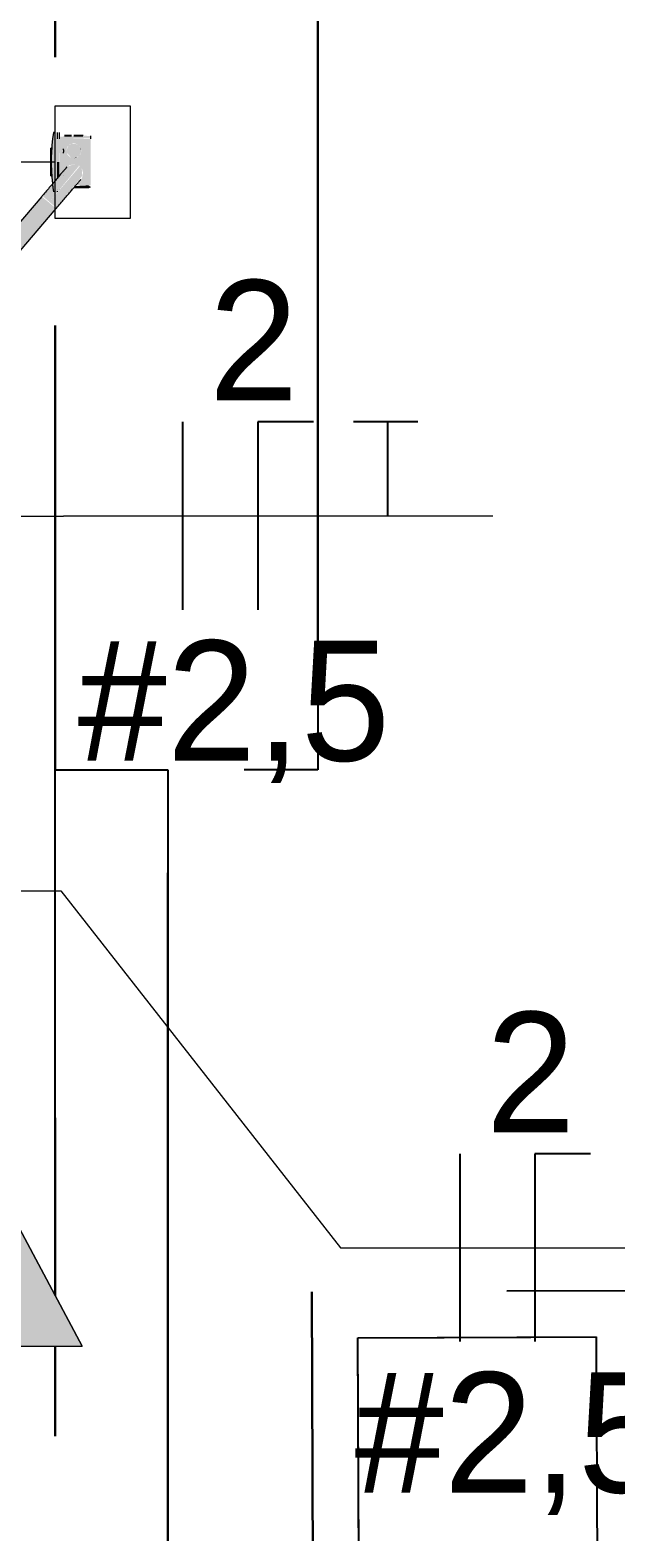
# Model space of a CAD drawing. Header units: metres. Extents: x 4 to 151, y -16 to 34.
# Drawn here: x 40.085 to 40.866, y 8.599 to 10.598 of the extents above; entities that cross this region are included whole.
import ezdxf

# ---------------------------------------------------------------- set-up
doc = ezdxf.new("R2010")
doc.units = ezdxf.units.M
doc.linetypes.add('Hidden 1_5', pattern=[0.0022, 0.0015, -0.0007000000000000001])
doc.linetypes.add('IMPORT-_Tracejado pequeno', pattern=[2.25, 1.5, -0.7500000000000001])
for name, color, linetype, lineweight in [('001_Dark_1 10', 7, 'Continuous', 9), ('A-ANNO-NOTE', 7, 'Continuous', 9), ('A-DETL', 7, 'Continuous', 9), ('A-GENM', 7, 'Continuous', 9), ('E-POWR-CNDT', 7, 'Continuous', 25), ('Identificadores de dispositivos elétricos', 7, 'Continuous', 9), ('KIRYA - PAREDE', 7, 'Continuous', 35), ('KIRYA - PAREDE VISTA', 7, 'Continuous', 18), ('KIRYA - PISO', 7, 'Continuous', 9)]:
    doc.layers.add(name, color=color, linetype=linetype, lineweight=lineweight)
for name, color, linetype, lineweight, true_color in [('Base Revit Coremas_dwg', 7, 'Continuous', 9, 0x767676), ('Fase', 1, 'Continuous', 25, 0xff0000), ('Neutro', 5, 'Continuous', 25, 0x0000ff), ('Terra', 3, 'Continuous', 25, 0x00ff00)]:
    doc.layers.add(name, color=color, linetype=linetype, lineweight=lineweight, true_color=true_color)
doc.styles.add('Century Gothic_4', font='GOTHIC.TTF', dxfattribs={"height": 0.1599999999999998})

# ---------------------------------------------------------------- blocks, each defined once
blk = doc.blocks.new('Base Revit Coremas_dwg-8208185-PLANTA BAIXA - TÉRREO')
at = {"layer": '001_Dark_1 10', "color": 254, "linetype": 'IMPORT-_Tracejado pequeno', "lineweight": 25, "true_color": 0xe3e3e3, "flags": 128}
for points in [[(17.02629961046591, 8.918587239014414), (17.0278190276897, 8.4786855960665), (17.46772066714516, 8.480205013277782), (17.46620124992137, 8.9201066562257), (17.02629961046591, 8.918587239014414), (17.46620124992137, 8.9201066562257), (17.46772066714516, 8.480205013277782), (17.0278190276897, 8.4786855960665)], [(17.08773449990326, 8.857575279445884), (17.40518929105383, 8.858671766092812), (17.40628577768848, 8.54121697843425), (17.08883098653791, 8.540120491787777), (17.08773449990326, 8.857575279445884), (17.40518929105383, 8.858671766092812), (17.40628577768848, 8.54121697843425), (17.08883098653791, 8.540120491787777)]]:
    blk.add_lwpolyline(points, close=True, dxfattribs=at)
at = {"layer": 'KIRYA - PAREDE', "color": 254, "linetype": 'IMPORT-_Tracejado pequeno', "lineweight": 25, "true_color": 0xe3e3e3}
for p, q in [((16.68443620282871, 8.846417375864464), (16.68443620282871, 8.726417375864465)), ((16.68443620282871, 8.726417375864465), (16.68443620282871, 8.846417375864464))]:
    blk.add_line(p, q, dxfattribs=at)
at = {"layer": 'KIRYA - PAREDE', "color": 254, "linetype": 'IMPORT-_Tracejado pequeno', "lineweight": 25, "true_color": 0xe3e3e3, "flags": 128}
for points in [[(13.53443620282862, 7.676417375864505), (13.53443620282862, 7.226417375864234), (16.83443620282857, 7.226417375864234), (16.83443620282857, 8.576417375864374), (16.83443620282857, 9.613324829609393), (16.68443620282871, 9.613324829609393), (16.68443620282871, 8.913851650196422)], [(16.83443620282857, 9.613324829609393), (16.83443620282857, 8.576417375864374), (16.83443620282857, 7.226417375864234), (13.53443620282862, 7.226417375864234), (13.53443620282862, 7.676417375864505), (13.62034195199332, 7.676417375864505)], [(16.68443620282871, 8.913851650196422), (16.68443620282871, 9.613324829609393), (16.83443620282857, 9.613324829609393)]]:
    blk.add_lwpolyline(points, dxfattribs=at)
at = {"layer": 'KIRYA - PAREDE VISTA', "color": 254, "linetype": 'IMPORT-_Tracejado pequeno', "lineweight": 25, "true_color": 0xe3e3e3}
for p, q in [((16.68443620282871, 9.613324829609393), (16.68443620282871, 10.20437479312132)), ((16.68443620282871, 10.20437479312132), (16.68443620282871, 9.613324829609393))]:
    blk.add_line(p, q, dxfattribs=at)
at = {"layer": 'KIRYA - PAREDE VISTA', "color": 254, "linetype": 'IMPORT-_Tracejado pequeno', "lineweight": 25, "true_color": 0xe3e3e3, "flags": 128}
blk.add_lwpolyline([(16.68443620282871, 10.5614605326379), (16.68443620282871, 10.61332482960939), (17.03443620282862, 10.61332482960939), (17.03443620282862, 9.613324829609393), (16.68443620282871, 9.613324829609393), (17.03443620282862, 9.613324829609393), (17.03443620282862, 10.61332482960939), (16.68443620282871, 10.61332482960939)], close=True, dxfattribs=at)
at = {"layer": 'KIRYA - PISO', "color": 254, "linetype": 'IMPORT-_Tracejado pequeno', "lineweight": 25, "true_color": 0xe3e3e3}
for radius in [6.000000000000005, 6.000000000000005, 5.000000000000009, 5.000000000000009, 4.000000000000004, 4.000000000000004]:
    blk.add_circle((15.18911030137792, 9.147155324445748), radius, dxfattribs=at)
blk = doc.blocks.new('1_a_1 Tomada 2P_T_Conjunto 4x2 - a_ Tomada 2P_T 10A-8237251-PLANTA BAIXA - TÉRREO')
at = {"layer": 'A-GENM', "true_color": 0xfbfbfb}
for points in [[(-0.02864875884771996, 0.002887533062903106), (-0.02366025403783542, -1.732587406877428e-14), (0.03945262852544231, -1.732587406877428e-14), (0.03945262852544231, 0.002040112774527938), (1.299440555158071e-14, 0.005134648236307328), (-0.02713149694032811, 0.003006542136636847)], [(-0.01849999999999146, 0.004212941965046037), (-0.01849999999999146, 0.003683568595160819), (1.299440555158071e-14, 0.005134648236307328), (0.01850000000001312, 0.004212941965046037), (0.01850000000001312, 0.00558639702925384), (-0.01849999999999146, 0.005134648236307328)]]:
    blk.add_hatch(color=7, dxfattribs=at).paths.add_polyline_path(points)
at = {"layer": 'A-DETL', "linetype": 'Hidden 1_5'}
for p, q in [((-0.03945262852542796, 0), (-0.02531550756748871, 0)), ((-0.01749999999997498, -0.01141360297069594), (-0.01732962913142032, -0.01141360297069594)), ((-0.01749999999997498, -0.01141360297069594), (-0.01732962913142031, -0.01141360297069594)), ((0.01192893218813452, -0.01141360297069604), (0.01296446609406725, -0.01141360297069604)), ((0.01603553390593278, -0.01141360297069605), (0.01296446609406725, -0.01141360297069605)), ((0.01603553390593278, -0.01141360297069604), (0.01750000000000002, -0.01141360297069605)), ((0.01732962913144535, -0.01141360297069605), (0.01750000000000002, -0.01141360297069605))]:
    blk.add_line(p, q, dxfattribs=at)
blk.add_arc((-2.089595163567992e-15, -0.2479059238677093), 0.2530405721040363, 96.52473437225746, 98.96982302221983, dxfattribs=at)
at = {"layer": 'A-GENM'}
for p, q in [((-0.02526589819248956, 0), (0, 0)), ((-0.01849999999999999, 0.005586397029272986), (0.01850000000000002, 0.005586397029272866)), ((-0.01849999999999999, 0.005586397029272986), (-0.0185, 0.003683568595180037)), ((0, 0), (0.03945262852542796, -2.707167823245982e-16)), ((0.01850000000000002, 0.003683568595179917), (0.01850000000000002, 0.005586397029272866)), ((0.03945262852542796, -2.707167823245982e-16), (0.03945262852542796, 0.002040112774547159))]:
    blk.add_line(p, q, dxfattribs=at)
for radius, start, end in [(0.2530405721040361, 81.03017697777777, 96.51348988077503), (0.2530405721040362, 85.80731863423466, 94.19268136576292)]:
    blk.add_arc((-2.089595163567992e-15, -0.2479059238677093), radius, start, end, dxfattribs=at)
blk = doc.blocks.new('PVC Corrugado Amarelo_Caixa de Luz 4x2 - Linha Eletroduto Corrugado _Amarelo_-V23-PLANTA BAIXA - TÉRREO')
at = {"layer": 'E-POWR-CNDT', "linetype": 'Hidden 1_5', "lineweight": 9, "true_color": 0xffff00}
for points in [[(-0.03100000000001028, 0.01417468245271743), (-0.03203527618042402, 0.04605291427063866), (-0.03437188135238612, 0.04750000000001952), (-0.03462345095791611, 0.04660795023497193), (-0.03498463072602286, 0.04013102654845777), (-0.03382842712475882, 0.005755382545278145), (-0.03100000000001028, 0.005755382545278145), (-0.03100000000001028, 0.01292592717140548)], [(0.03499999999999204, 0.0445000000000202), (0.03382842712473717, 0.04750000000001952), (0.03299999999998816, 0.04750000000001952), (0.03099999999998862, 0.0445000000000202), (0.03203527618040237, 0.02613422285963756), (0.03493219341136943, 0.02522484193281603), (0.03498463072600121, 0.04013102654845344)], [(0.004688733736511404, 0.01808007532400037), (0.003648920370287408, 0.02051250098220022), (0.004633155409236156, 0.01815250641028275)], [(-1.299440555158071e-14, 0.002755382545278826), (-1.299440555158071e-14, 0.005755382545278145), (-0.03100000000001028, 0.005755382545278145), (-0.03023956108228518, 0.002755382545278826), (-0.009428932188148713, 0.002755382545278826)], [(0.02201683055348622, 0.002755382545278826), (0.01823523806376843, 0.005755382545278145), (-1.299440555158071e-14, 0.005755382545278145), (-1.299440555158071e-14, 0.002755382545278826), (0.02188395926813923, 0.002755382545278826)]]:
    blk.add_hatch(color=2, dxfattribs=at).paths.add_polyline_path(points)
h = blk.add_hatch(color=2, dxfattribs=at)
h.paths.add_polyline_path([(0.03099999999998862, 0.03960643996140976), (0.03099999999998862, 0.04750000000001952), (-0.03100000000001028, 0.04750000000001952), (-0.03100000000001028, 0.005755382545278145), (0.01794925367354229, 0.006218041207464694), (0.004174682452685056, 0.0187500000000174), (0.002539050489774581, 0.02529661791842224), (0.004412588559082962, 0.03156004527422743), (0.009109937134230767, 0.03597440838992703), (0.01529661791844617, 0.03746094951022499), (0.02125456052785103, 0.03582342851483187), (0.03099999999998862, 0.02945962495236934), (0.03099999999998862, 0.03707407282863513)])
h.paths.add_polyline_path([(0.02526589819248183, 1.732587406877428e-14), (0.02083601326188043, 0.002755382545278826), (-0.03100000000001028, 0.002755382545278826), (-0.03100000000001028, 1.732587406877428e-14), (0.02324566164403975, 1.732587406877428e-14)])
h.paths.add_polyline_path([(-0.005000000000011858, 0.0250000000000203), (-0.006339745962153427, 0.0200000000000431), (-0.01043113201308711, 0.01616116523518598), (-0.01500000000000525, 0.01500000000002258), (-0.02000000000000412, 0.01633974596217714), (-0.02366025403785708, 0.02000000000002144), (-0.02500000000001164, 0.0250000000000203), (-0.02366025403785708, 0.03000000000001917), (-0.02000000000001278, 0.03366025403786347), (-0.01500000000000958, 0.03500000000002237), (-0.01000000000000639, 0.03366025403786347), (-0.006339745962166421, 0.03000000000001917), (-0.005054313044164235, 0.02541254852854277)])
h = blk.add_hatch(color=2, dxfattribs=at)
h.paths.add_polyline_path([(0.004629240207348414, 0.01881453721674305), (0.003385053272006735, 0.02287319039520752), (0.003177678938080703, 0.02132871508541036), (0.004412588559082962, 0.01918978887908125)])
h.paths.add_polyline_path([(-0.005000000000011858, 0.0250000000000203), (-0.007928932188140392, 0.03207106781188516), (-0.01241180954898605, 0.03430649645880796), (-0.01582262332301528, 0.03465925826290871), (-0.02207106781187445, 0.03207106781188084), (-0.02366025403785708, 0.03000000000001917), (-0.02428568514950537, 0.02176476193623547), (-0.02207106781188311, 0.01792893218815544), (-0.01500000000001392, 0.01500000000001825), (-0.01241180954899038, 0.01534074173712758), (-0.005608757633824212, 0.02176476193623547), (-0.005044095225526075, 0.02466506350948491)])
h = blk.add_hatch(color=2, dxfattribs=at)
h.paths.add_polyline_path([(-0.005000000000011858, 0.0250000000000203), (-0.006339745962144764, 0.02999999999999751), (-0.006339745962166421, 0.02823523806380081), (-0.005149918137756106, 0.02536193440140604)])
h.paths.add_polyline_path([(-0.01500000000001392, 0.03500000000002237), (-0.02000000000001278, 0.03366025403786347), (-0.01823443287198194, 0.03366025403786347), (-0.01582262332301528, 0.03465925826290871)])
at = {"layer": 'A-DETL', "linetype": 'Hidden 1_5'}
for p, q in [((-0.03486370330515626, 0.04749999999999995), (-0.03499999999999998, 0.04749999999999995)), ((-0.03486370330515626, 0.04750000000000003), (-0.03499999999999998, 0.04750000000000003)), ((-0.03695216513217549, 0.00575538254525846), (-0.03710199885295151, 0.00575538254525846)), ((-0.03695216513217549, 0.00575538254525839), (-0.03710199885295151, 0.00575538254525839)), ((-0.03710199885295151, 0.00275538254525839), (-0.03695216513217549, 0.00275538254525839)), ((-0.03710199885295151, 0.00275538254525846), (-0.03695216513217548, 0.00275538254525846)), ((0.03710199885295135, 0.00575538254525839), (0.03709680190075141, 0.00575538254525839)), ((0.03709680190075142, 0.00275538254525839), (0.03710199885295135, 0.00275538254525839)), ((0.03886331828337229, 0.002755382545258425), (0.03945262852542776, 0.002755382545258425))]:
    blk.add_line(p, q, dxfattribs=at)
at = {"layer": 'E-POWR-CNDT', "lineweight": 9}
for p, q in [((-0.03486370330515626, 0.04749999999999995), (-0.03499999999999998, 0.04749999999999995)), ((-0.03100000000000001, 0.04750000000000003), (-0.03499999999999998, 0.04750000000000003)), ((-0.03546034755735734, 0.03749999999999998), (-0.03546034755735734, 0.02499999999999994)), ((-0.03546034755735734, 0.03749999999999993), (-0.03546034755735734, 0.03124999999999985)), ((-0.03546034755735734, 0.03500000000000005), (-0.03546034755735734, 0.02758819045102527)), ((-0.03546034755735734, 0.02176476193621853), (-0.03546034755735734, 0.01249999999999997)), ((-0.03546034755735734, 0.02000000000000009), (-0.03546034755735734, 0.01500000000000006)), ((-0.03499999999999999, 0.03125000000000001), (-0.03499999999999999, 0.03707407282861333)), ((-0.03499999999999999, 0.02500000000000003), (-0.03499999999999999, 0.03707407282861333)), ((-0.03499999999999998, 0.03582531754730546), (-0.03499999999999998, 0.03707407282861331)), ((-0.03499999999999998, 0.0312499999999998), (-0.03499999999999998, 0.03707407282861325)), ((-0.03499999999999999, 0.03207106781186554), (-0.03499999999999999, 0.03465925826289074)), ((-0.03499999999999999, 0.02758819045102527), (-0.03499999999999999, 0.03465925826289074)), ((-0.03499999999999999, 0.01249999999999997), (-0.03499999999999999, 0.02176476193621861)), ((-0.03499999999999999, 0.01500000000000006), (-0.03499999999999999, 0.02000000000000007)), ((-0.03709680190075201, 0.005755382545258425), (-0.0394526285254279, 0.005755382545258425)), ((-0.03709680190075201, 0.005755382545258425), (-0.0394526285254279, 0.005755382545258425)), ((-0.0394526285254279, 0.002755382545258425), (-0.03709680190075167, 0.002755382545258425)), ((-0.0394526285254279, 0.002755382545258425), (-0.03709680190075235, 0.002755382545258425)), ((-0.03100000000000469, 0.00575538254525846), (-0.03710199885295151, 0.00575538254525846)), ((-0.03545849455626718, 0.00575538254525839), (-0.03710199885295151, 0.00575538254525839)), ((-0.03710199885295151, 0.00275538254525839), (-0.03545849455626721, 0.00275538254525839)), ((-0.03710199885295151, 0.00275538254525846), (-0.03100000000000465, 0.00275538254525846)), ((-0.03546034755735734, 0.01616116523516812), (-0.03546034755735734, 0.01249999999999992)), ((-0.03499999999999998, 0.01249999999999992), (-0.03499999999999998, 0.01616116523516806)), ((-0.03100000000000001, 0.005755382545258458), (-0.03499999999999998, 0.005755382545258458)), ((-0.03486370330515626, 0.00575538254525839), (-0.03499999999999998, 0.00575538254525839)), ((-0.03499999999999998, 0.002755382545258455), (-0.03099999999999998, 0.002755382545258455)), ((-0.03499999999999998, 0.002755382545258387), (-0.03382842712474621, 0.002755382545258387))]:
    blk.add_line(p, q, dxfattribs=at)
blk = doc.blocks.new('Fiação_PEX_Tags Eletrical Fixtures - 2_ FNT-4480792-PLANTA BAIXA - TÉRREO')
at = {"layer": 'Fase'}
blk.add_line((-0.0009830429433026226, 0.001249999999999997), (-0.0009830429433026265, -0.001250000000000003), dxfattribs=at)
at = {"layer": 'Identificadores de dispositivos elétricos'}
blk.add_line((-0.002569481908087198, 5.287437154777256e-19), (0.003148823373829976, -1.811024766791761e-17), dxfattribs=at)
at = {"layer": 'Neutro'}
for p, q in [((1.695705669737706e-05, 0.001249999999999997), (1.695705669737314e-05, -0.001250000000000004)), ((1.695705669737706e-05, 0.001249999999999997), (1.695705669737388e-05, -0.0007721693322062563)), ((0.0007591445566973691, 0.001249999999999996), (1.695705669737706e-05, 0.001249999999999997))]:
    blk.add_line(p, q, dxfattribs=at)
at = {"layer": 'Terra'}
for p, q in [((0.002148984650933458, 0.001249999999999992), (0.001290394556697375, 0.001249999999999992)), ((0.001746479857345674, 0.001249999999999992), (0.001746479857345672, -1.348296474468214e-17))]:
    blk.add_line(p, q, dxfattribs=at)

msp = doc.modelspace()

# ---------------------------------------------------------------- hatches: boundary and pattern name
at = {"layer": 'A-ANNO-NOTE', "lineweight": 5}
msp.add_hatch(color=256, dxfattribs=at).paths.add_polyline_path([(40.15469625249736, 8.846417375864464), (39.99469625249737, 9.146417375864464), (39.99469625249737, 8.846417375864464)])
at = {"layer": 'E-POWR-CNDT', "lineweight": 5, "true_color": 0xffff00}
for points in [[(40.11127889033422, 10.36897054477562), (40.15088683253992, 10.41713838685084), (40.14600279040553, 10.4192997859637), (40.14160449658218, 10.41862285084045), (40.14006002127238, 10.41758231955535), (40.13526705393414, 10.41606300419144), (40.12989204932082, 10.40965495924786), (40.12138316788247, 10.3998690047582), (40.10239451214753, 10.37655044886293), (40.11062984201718, 10.36952429472726)], [(40.12078823016844, 10.36085744081243), (40.15506714638671, 10.40377266604869), (40.15425461768872, 10.41365148605381), (40.15170064800975, 10.41634874086147), (40.11128358378686, 10.36896654045251), (40.12046734392118, 10.36113388812621)], [(39.77027558494312, 9.969281802924543), (40.11062984201628, 10.36820979758784), (40.10088464503241, 10.3760464542383), (39.76139120675641, 9.976861707011857), (39.76962653662606, 9.969835552876189)], [(39.77978492477733, 9.961168698961353), (40.119815158954, 10.36037314093948), (40.11062984201718, 10.36820979758889), (39.77027558494312, 9.969281802924543), (39.77946090187994, 9.961445146275128)]]:
    msp.add_hatch(color=2, dxfattribs=at).paths.add_polyline_path(points)

# ---------------------------------------------------------------- linework, layer by layer
at = {"layer": 'A-ANNO-NOTE'}
for p, q in [((40.11873130618697, 10.34700790411246), (40.11873130618697, 10.49700790411246)), ((40.11873130618697, 10.49700790411246), (40.21873130618697, 10.49700790411246)), ((40.21873130618697, 10.49700790411246), (40.21873130618697, 10.34700790411246)), ((40.11873130618697, 10.42200790411246), (39.99873130618697, 10.42200790411246)), ((40.21873130618697, 10.34700790411246), (40.11873130618697, 10.34700790411246)), ((40.15469625249735, 8.846417375864457), (39.99469625249735, 9.146417375864457)), ((39.99469625249735, 9.146417375864457), (40.15469625249735, 8.846417375864457)), ((39.83469625249735, 8.846417375864457), (40.15469625249735, 8.846417375864457)), ((39.99469625249735, 8.846417375864457), (40.15469625249735, 8.846417375864457))]:
    msp.add_line(p, q, dxfattribs=at)
at = {"layer": 'A-DETL', "color": 57, "linetype": 'Hidden 1_5', "true_color": 0x808040, "flags": 128}
for points in [[(40.13422196635276, 10.41512100807565), (40.13419600788149, 10.41509058224528), (40.13411817399568, 10.41499935342902), (40.13398858921295, 10.4148474675735), (40.1338074608413, 10.4146351676637)], [(40.15296344878463, 10.39856989827012), (40.15310696947516, 10.39873811835279), (40.15319878707709, 10.39884573743218), (40.15323875470185, 10.39889258334072), (40.15324064602119, 10.39889480014928)]]:
    msp.add_lwpolyline(points, dxfattribs=at)
at = {"layer": 'E-POWR-CNDT', "color": 57, "lineweight": 9, "true_color": 0x808040}
for p, q in [((40.10112050218297, 10.37632290155208), (39.76076624510891, 9.977394906887731)), ((40.10176955050002, 10.37708364873881), (40.10112050218297, 10.37632290155207)), ((39.77978492477733, 9.961168698961353), (40.12013918185139, 10.3600966936257)), ((40.12013918185139, 10.36009669362569), (40.12078823016844, 10.36085744081243))]:
    msp.add_line(p, q, dxfattribs=at)
at = {"layer": 'E-POWR-CNDT', "color": 57, "lineweight": 9, "true_color": 0x808040, "flags": 128}
for points in [[(40.13422196635276, 10.41512100807565), (40.13419600788149, 10.41509058224528), (40.13411817399568, 10.41499935342902), (40.13398858921295, 10.4148474675735), (40.1338074608413, 10.4146351676637), (40.1335750786475, 10.41436279333418), (40.13329181439348, 10.41403078032577), (40.13295812124162, 10.41363965978846), (40.13257453302978, 10.41319005743167), (40.13214166341728, 10.41268269252325), (40.13166020490314, 10.41211837673884), (40.1311309277183, 10.41149801286331), (40.13055467859333, 10.41082259334652), (40.1299323794039, 10.41009319871561), (40.12926502569599, 10.4093109958464), (40.12855368509315, 10.40847723609662), (40.1277994955886, 10.40759325330401), (40.12700366372468, 10.40666046165246), (40.12616746266257, 10.40568035340964), (40.12529223014563, 10.40465449653964), (40.12437936635915, 10.40358453219463), (40.12343033169047, 10.40247217208931), (40.1224466443926, 10.40131919576257), (40.12142987815538, 10.40012744773055), (40.12038165958791, 10.3988988345359), (40.11930366561624, 10.39763532169763), (40.11819762080081, 10.39633893056676), (40.11706529457737, 10.39501173509252), (40.11590849842633, 10.39365585850459), (40.11472908297475, 10.39227346991624), (40.11352893503576, 10.39086678085432), (40.11230997459005, 10.38943804172127), (40.11107415171431, 10.38798953819492), (40.10982344346148, 10.38652358757189), (40.108559850698, 10.38504253506048), (40.10728539490272, 10.38354875002876), (40.10600211493304, 10.38204462221412), (40.10471206376317, 10.3805325579002), (40.10341730519978, 10.37901497606737), (40.10211991058038, 10.37749430452279), (40.10176955050002, 10.37708364873881)], [(40.12078823016844, 10.36085744081243), (40.12208598067114, 10.36237852948653), (40.12338165504987, 10.36389718474323), (40.12467318050203, 10.36541097705809), (40.1259584908624, 10.36691748468632), (40.12723552990859, 10.3684142975371), (40.12850225465054, 10.36989902102915), (40.12975663859891, 10.37136927992163), (40.13099667500693, 10.37282272211394), (40.13222038008089, 10.37425702240863), (40.13342579615373, 10.37566988623118), (40.13461099481685, 10.37705905330089), (40.13577408000525, 10.37842230124678), (40.13691319103071, 10.37975744916293), (40.13802650555861, 10.38106236109752), (40.13911224252318, 10.3823349494698), (40.1401686649769, 10.38357317840986), (40.14119408286919, 10.38477506701552), (40.14218685575018, 10.38593869252142), (40.14314539539505, 10.38706219337496), (40.14406816834482, 10.38814377221445), (40.14495369835962, 10.38918169874447), (40.14580056878034, 10.39017431250399), (40.14660742479498, 10.39112002552273), (40.147372975606, 10.39201732486161), (40.14809599649544, 10.3928647750331), (40.14877533078411, 10.3936610202977), (40.14940989168204, 10.39440478683285), (40.14999866402719, 10.39509488477075), (40.15054070590939, 10.39573021010192), (40.15103515017726, 10.39630974644135), (40.15148120582545, 10.39683256665453), (40.15187815926006, 10.39729783434065), (40.15222537544031, 10.39770480517065), (40.15252229889435, 10.39805282807805), (40.152768454608, 10.39834134630039), (40.15296344878463, 10.39856989827012), (40.15310696947516, 10.39873811835279), (40.15319878707709, 10.39884573743218), (40.15323875470185, 10.39889258334072), (40.15324064602119, 10.39889480014928)]]:
    msp.add_lwpolyline(points, dxfattribs=at)
at = {"layer": 'Identificadores de dispositivos elétricos'}
for p, q in [((39.48802846776709, 9.95097347159052), (40.12999857024876, 9.95097347159052)), ((39.21199561090602, 9.452095100097097), (40.12621990478908, 9.452095100097097)), ((40.12621990478908, 9.452095100097097), (40.49886835211738, 8.97723792081129))]:
    msp.add_line(p, q, dxfattribs=at)

# ---------------------------------------------------------------- block references
at = {"layer": 'A-DETL', "linetype": 'Hidden 1_5'}
for name, rotation in [('1_a_1 Tomada 2P_T_Conjunto 4x2 - a_ Tomada 2P_T 10A-8237251-PLANTA BAIXA - TÉRREO', 90), ('PVC Corrugado Amarelo_Caixa de Luz 4x2 - Linha Eletroduto Corrugado _Amarelo_-V23-PLANTA BAIXA - TÉRREO', 269.9999999999991)]:
    msp.add_blockref(name, (40.11873130618697, 10.42200790411246), dxfattribs=dict(at, rotation=rotation))
at = {"layer": 'Base Revit Coremas_dwg', "color": 254, "linetype": 'IMPORT-_Tracejado pequeno', "lineweight": 25, "true_color": 0xe3e3e3}
msp.add_blockref('Base Revit Coremas_dwg-8208185-PLANTA BAIXA - TÉRREO', (23.43429510335828, 0), dxfattribs=at)
at = {"layer": 'Identificadores de dispositivos elétricos', "color": 1, "true_color": 0xff0000, "xscale": 99.99999999999993, "yscale": 99.99999999999993, "zscale": 99.99999999999993}
for p in [(40.38694676105748, 9.951127455417458), (40.7558165429261, 8.977391904638226)]:
    msp.add_blockref('Fiação_PEX_Tags Eletrical Fixtures - 2_ FNT-4480792-PLANTA BAIXA - TÉRREO', p, dxfattribs=at)

# ---------------------------------------------------------------- texts
at = {"layer": 'Identificadores de dispositivos elétricos', "char_height": 0.1599999999999998, "attachment_point": 1, "style": 'Century Gothic_4'}
for s, insert, width in [('2', (40.32364824132697, 10.26482581352309), 0.1523206249999998), ('#2,5', (40.14864824132697, 9.78532946299129), 0.5772149999999995), ('2', (40.69251802319559, 9.291090262743852), 0.1523206249999998), ('#2,5', (40.51751802319558, 8.811593912212057), 0.5772149999999995)]:
    msp.add_mtext(s, dxfattribs=dict(at, insert=insert, width=width))

doc.saveas('drawing.dxf')
